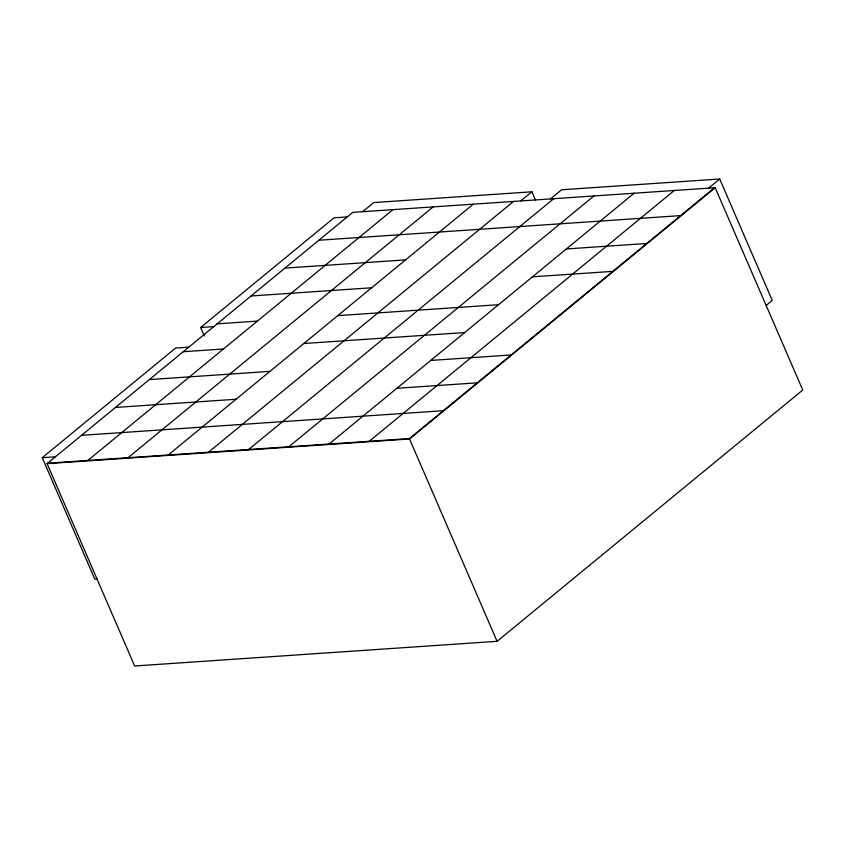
<?xml version="1.0" encoding="UTF-8"?>
<svg xmlns="http://www.w3.org/2000/svg" width="845" height="845" viewBox="0 0 845 845"><rect width="100%" height="100%" fill="white"/><g stroke="black" fill="none" stroke-linecap="round" stroke-linejoin="round"><path stroke-width="1.27" d="M97.186 578.931L94.788 579.1L42.25 457.694L175.623 348.045L188.805 347.147M204.279 335.898L200.635 327.49L334.007 217.841L347.189 216.943M47.098 463.651L352.745 212.37L715.187 187.706L802.75 390.041L497.092 641.313L134.651 665.987L47.098 463.651L409.54 438.977L715.187 187.706M362.632 211.704L373.743 202.568L531.906 191.794L535.55 200.212M87.848 460.462L392.946 209.634M128.049 457.726L433.147 206.898M168.239 454.99L473.348 204.163M208.44 452.255L513.538 201.427M520.795 200.93L531.906 191.794M550.444 198.913L561.555 189.776L719.718 179.013L772.256 300.419L766.193 305.404M248.641 449.519L553.739 198.691M288.842 446.773L593.94 195.956M329.043 444.037L634.141 193.22M369.233 441.301L674.331 190.484M708.606 188.15L719.718 179.013M408.874 439.03L714.532 187.748M318.85 240.244L680.637 215.612M284.945 268.108L405.547 259.901M566.34 248.958L646.731 243.487M251.049 295.982L371.642 287.775M532.434 276.833L612.836 271.351M217.144 323.846L257.345 321.111M337.746 315.639L498.539 304.696M200.635 327.49L213.817 326.592M183.249 351.721L223.45 348.985M303.841 343.514L464.634 332.56M149.354 379.585L269.946 371.377M430.739 360.435L511.13 354.963M115.448 407.459L236.04 399.252M396.833 388.299L477.235 382.827M81.553 435.323L443.34 410.702M42.25 457.694L55.432 456.796M47.647 463.197L409.434 438.566M409.54 438.977L497.092 641.313"/></g></svg>
